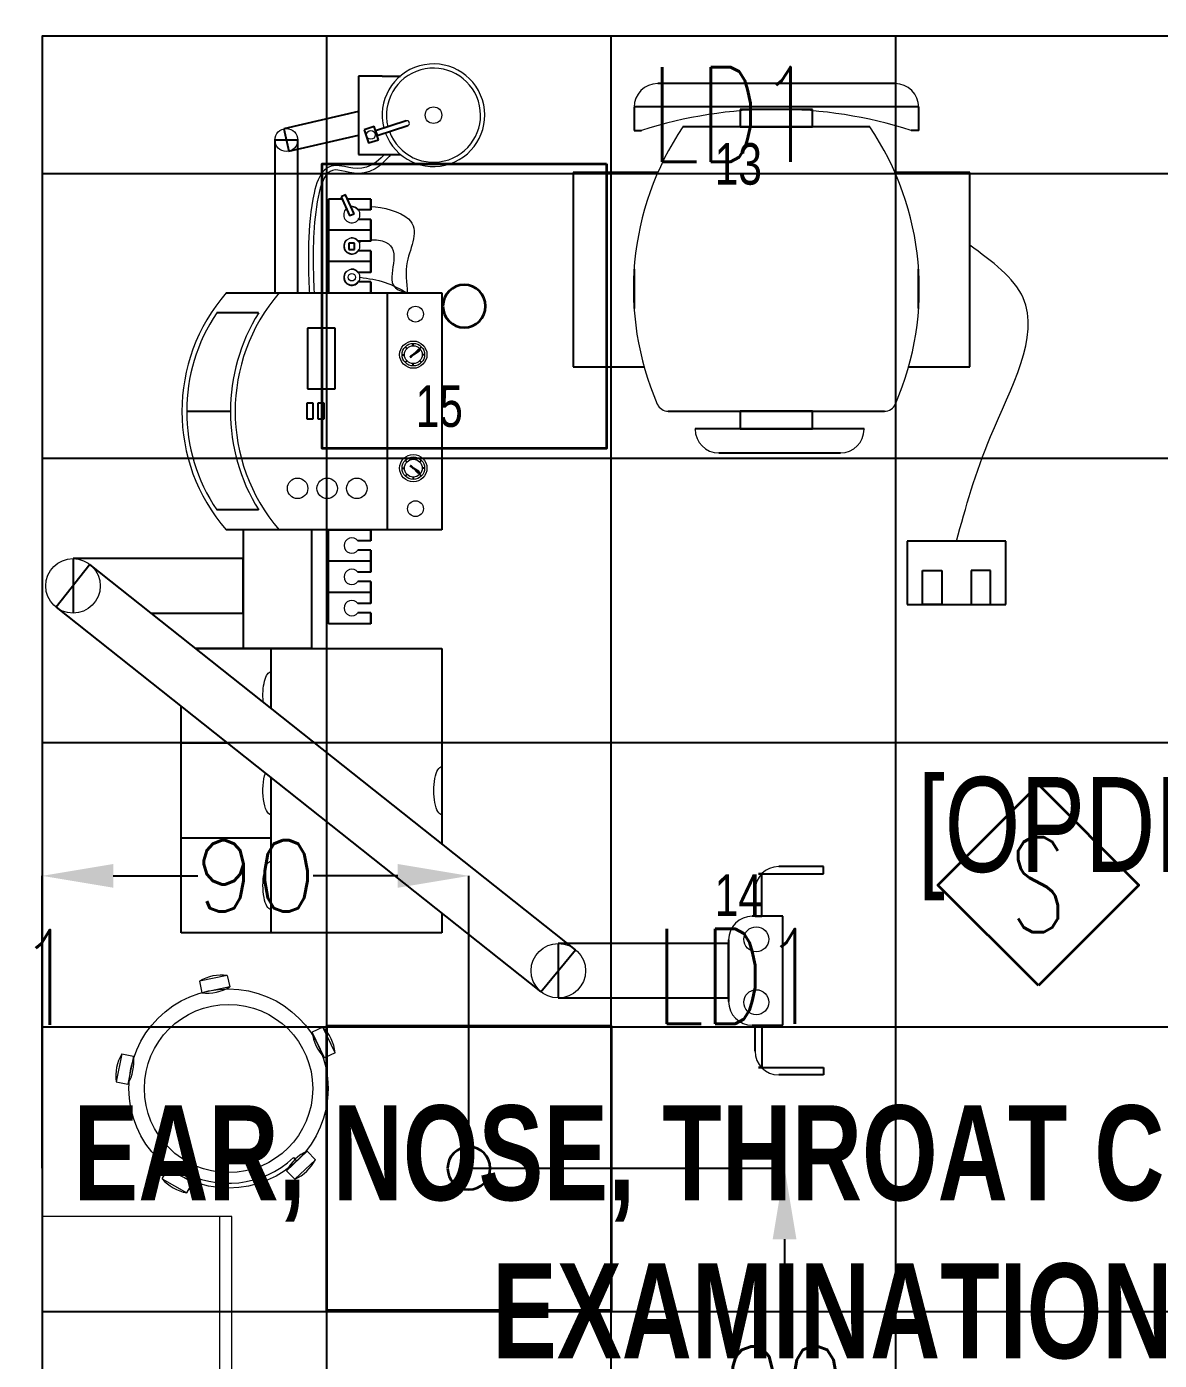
# Model space of a CAD drawing. Extents: x -12260 to 57327, y -29287 to 19916.
# Drawn here: x 38543 to 40932, y -12333 to -9520 of the extents above; entities that cross this region are included whole.
import ezdxf
from ezdxf.enums import TextEntityAlignment as Align

# ---------------------------------------------------------------- set-up
doc = ezdxf.new("R2010")
doc.units = 0
doc.header["$LTSCALE"] = 0.25
doc.linetypes.add('DASHDOT', pattern=[25.4, 12.7, -6.35, 0, -6.35])
for name, color, linetype, lineweight in [('01-First Floor$0$72_EGR_BASE_TEXT', 252, 'Continuous', 5), ('01-First Floor$0$72_EGR_EQP_TAG', 142, 'Continuous', 5), ('01-First Floor$0$LOADING', 253, 'Continuous', 5), ('01-First Floor$0$Walls', 251, 'Continuous', 5), ('E-DIM', 6, 'Continuous', 18), ('E-LITE-CIRC-NUMB', 6, 'Continuous', 25), ('E-LITE-CLNG', 150, 'Continuous', 35), ('E-LITE-CLNG-CNDT', 6, 'DASHDOT', 35), ('E-LITE-CTRL', 6, 'Continuous', 25), ('E-LITE-IDEN', 6, 'Continuous', 25), ('F-ALRM-CLNG @ 100', 33, 'Continuous', 35)]:
    doc.layers.add(name, color=color, linetype=linetype, lineweight=lineweight)
doc.layers.add('01-First Floor$0$FALSE CEILING', color=251, linetype='Continuous')
doc.styles.add('01-First Floor$0$X3G_ENTITY_257CFD', font='swisscl.ttf', dxfattribs={"height": 200})
doc.styles.add('01-First Floor$0$X3G_ENTITY_9EC9', font='swisscl.ttf', dxfattribs={"height": 0.2})
doc.styles.add('01-First Floor$0$X3G_ENTITY_9F38', font='swisscl.ttf', dxfattribs={"height": 0.2})
doc.styles.add('DC_SIMPLEX', font='SIMPLEX.shx', dxfattribs={"width": 0.7})
doc.styles.get("Standard").update_dxf_attribs({"font": 'romans.shx'})
doc.dimstyles.get("Standard").update_dxf_attribs({"dimtxt": 150, "dimasz": 150, "dimexe": 0.18, "dimexo": 0.0625, "dimgap": 0.09, "dimtad": 0, "dimtih": 1, "dimtoh": 1, "dimdec": 0, "dimlfac": 0.1, "dimzin": 0, "dimdsep": 46, "dimtxsty": 'Standard', "dimcen": 0.09, "dimclrd": 6, "dimadec": 0, "dimazin": 0, "dimtfac": 1, "dimtdec": 0, "dimtofl": 0, "dimtmove": 0, "dimatfit": 3, "dimfxl": 1, "dimtolj": 1, "dimtzin": 0, "dimarcsym": 0})

# ---------------------------------------------------------------- blocks, each defined once
blk = doc.blocks.new('01-First Floor$0$GF21027-P')
at = {"layer": '01-First Floor$0$LOADING'}
for p, q in [((0.4, 0.4), (-0.4, 0.4)), ((-0.4, 0.4), (-0.4, 0)), ((0.4, 0), (0.4, 0.4)), ((-0.4, 0.025), (0.4, 0.025)), ((-0.4, 0), (0.4, 0))]:
    blk.add_line(p, q, dxfattribs=at)
blk = doc.blocks.new('01-First Floor$0$HF10037B-P')
at = {"layer": '01-First Floor$0$LOADING'}
for p, q in [((0.2459, 0.134), (0.1859, 0.134)), ((0.1859, 0.134), (0.1859, 0.109)), ((0.2459, 0.134), (0.2459, 0.109)), ((0.2459, 0.109), (0.1859, 0.109)), ((0, 0), (-0.0142, -0.0583)), ((0, 0), (0.0243, -0.0059)), ((0.0243, -0.0059), (0.01, -0.0642)), ((0.4071, -0.0094), (0.431, -0.0018)), ((0.4071, -0.0094), (0.4255, -0.0665)), ((0.431, -0.0018), (0.4493, -0.0589)), ((0.4069, -0.0417), (0.4165, -0.0387)), ((-0.0142, -0.0583), (0.01, -0.0642)), ((0.4255, -0.0665), (0.4493, -0.0589)), ((0.0524, -0.2725), (0.0674, -0.2525)), ((0.0674, -0.2525), (0.1154, -0.2885)), ((0.0524, -0.2725), (0.1004, -0.3085)), ((0.3125, -0.2897), (0.362, -0.2558)), ((0.3266, -0.3103), (0.3761, -0.2764)), ((0.3267, -0.268), (0.3323, -0.2763)), ((0.3761, -0.2764), (0.362, -0.2558)), ((0.1004, -0.3085), (0.1154, -0.2885)), ((0.3266, -0.3103), (0.3125, -0.2897))]:
    blk.add_line(p, q, dxfattribs=at)
for radius in [0.21, 0.1775]:
    blk.add_circle((0.2161, -0.1014), radius, dxfattribs=at)
for centre, radius, start, end in [((0.2159, 0.0465), 0.0925, 71.0754, 108.9246), ((0.2159, 0.1965), 0.0925, 251.0754, 288.9246), ((0.0779, -0.0499), 0.0925, 147.3419, 185.1912), ((-0.0678, -0.0143), 0.0925, 327.3419, 5.1912), ((0.4996, -0.0113), 0.0925, 178.8412, 216.6904), ((0.3568, -0.057), 0.0925, 358.8412, 36.6904), ((0.2161, -0.1014), 0.2, 303.6037, 17.3657), ((0.0389, -0.3404), 0.0925, 34.1875, 72.0368), ((0.1289, -0.2205), 0.0925, 214.1875, 252.0368), ((0.3867, -0.3449), 0.0925, 105.5121, 143.3614), ((0.3019, -0.2212), 0.0925, 285.5121, 323.3614)]:
    blk.add_arc(centre, radius, start, end, dxfattribs=at)
blk = doc.blocks.new('01-First Floor')
at = {"layer": '01-First Floor$0$FALSE CEILING', "linetype": 'Continuous'}
for p, q in [((39176, -12830), (39176, -9540)), ((39776, -12830), (39776, -9540)), ((40376, -12830), (40376, -9540)), ((38576, -9830), (42776, -9830)), ((38576, -10430), (42776, -10430)), ((38576, -11030), (42776, -11030)), ((38576, -11630), (42776, -11630)), ((38576, -12230), (42776, -12230))]:
    blk.add_line(p, q, dxfattribs=at)
at = {"layer": '01-First Floor$0$FALSE CEILING'}
for p, q in [((39293, -9624.1, -0.1), (39243.2, -9624.1, -0.1)), ((39243.2, -9624.1, -0.1), (39243.2, -9789.3, -0.1)), ((39293, -9624.1, -0.1), (39331.4, -9624.1, -0.1)), ((40374.4, -9640, -0.1), (39874.1, -9640, -0.1)), ((39243.2, -9699.2, -0.1), (39085.5, -9735.7, -0.1)), ((40424.4, -9689.4, -0.1), (39824.1, -9689.4, -0.1)), ((39824.1, -9690, -0.1), (39824.1, -9738.7, -0.1)), ((40047.7, -9694.4, -0.1), (40047.7, -9731.3, -0.1)), ((40200.7, -9694.4, -0.1), (40047.7, -9694.4, -0.1)), ((40200.7, -9731.3, -0.1), (40200.7, -9694.4, -0.1)), ((40424.4, -9738.7, -0.1), (40424.4, -9690, -0.1)), ((39276.3, -9730.7, -0.1), (39255.3, -9737.5, -0.1)), ((39285.3, -9758.4, -0.1), (39276.3, -9730.7, -0.1)), ((39343.5, -9718.6, -0.1), (39279.2, -9739.5, -0.1)), ((39282.5, -9749.6, -0.1), (39346.8, -9728.7, -0.1)), ((40321.3, -9731.3, -0.1), (39927.2, -9731.3, -0.1)), ((40047.7, -9731.3, -0.1), (40200.7, -9731.3, -0.1)), ((39114.9, -9759.1, -0.1), (39066.8, -9759.1, -0.1)), ((39066.8, -9759.1, -0.1), (39066.8, -10081.6, -0.1)), ((39085.5, -9735.7, -0.1), (39096.3, -9782.5, -0.1)), ((39096.3, -9782.5, -0.1), (39243.2, -9748.6, -0.1)), ((39114.9, -10081.6, -0.1), (39114.9, -9759.1, -0.1)), ((39255.3, -9737.5, -0.1), (39264.3, -9765.3, -0.1)), ((39264.3, -9765.3, -0.1), (39285.3, -9758.4, -0.1)), ((39279.2, -9739.5, -0.1), (39282.5, -9749.6, -0.1)), ((39824.1, -9738.7, -0.1), (39840.1, -9738.7, -0.1)), ((40424.4, -9738.7, -0.1), (40408.4, -9738.7, -0.1)), ((39243.2, -9789.3, -0.1), (39293, -9789.3, -0.1)), ((39293, -9789.3, -0.1), (39331.4, -9789.3, -0.1)), ((39874.1, -9827.9, -0.1), (39695.7, -9827.9, -0.1)), ((39695.7, -9827.9, -0.1), (39695.7, -10237.7, -0.1)), ((40532, -9827.9, -0.1), (40374.4, -9827.9, -0.1)), ((40532, -10237.7, -0.1), (40532, -9827.9, -0.1)), ((39215.7, -9874.4, -0.1), (39206.4, -9878.6, -0.1)), ((39233.7, -9914.5, -0.1), (39215.7, -9874.4, -0.1)), ((39208.7, -9883.6, -0.1), (39180.1, -9883.6, -0.1)), ((39180.1, -9883.6, -0.1), (39180.1, -10081.6, -0.1)), ((39206.4, -9878.6, -0.1), (39224.4, -9918.6, -0.1)), ((39269.1, -9883.6, -0.1), (39219.8, -9883.6, -0.1)), ((39269.1, -9906.6, -0.1), (39269.1, -9883.6, -0.1)), ((39269.1, -9883.6, -0.1), (39269.1, -9906.6, -0.1)), ((39224.4, -9918.6, -0.1), (39233.7, -9914.5, -0.1)), ((39269.1, -9906.6, -0.1), (39242, -9906.6, -0.1)), ((39269.1, -9926.6, -0.1), (39242, -9926.6, -0.1)), ((39269.1, -9972.6, -0.1), (39269.1, -9926.6, -0.1)), ((39269.1, -9926.6, -0.1), (39269.1, -9949.6, -0.1)), ((39269.1, -9949.6, -0.1), (39180.1, -9949.6, -0.1)), ((39269.1, -9949.6, -0.1), (39269.1, -9972.6, -0.1)), ((39222.5, -9976.7, -0.1), (39222.5, -9989.9, -0.1)), ((39234.5, -9976.7, -0.1), (39222.5, -9976.7, -0.1)), ((39234.5, -9989.9, -0.1), (39234.5, -9976.7, -0.1)), ((39269.1, -9972.6, -0.1), (39242, -9972.6, -0.1)), ((39222.5, -9989.9, -0.1), (39234.5, -9989.9, -0.1)), ((39269.1, -9992.6, -0.1), (39242, -9992.6, -0.1)), ((39269.1, -10038.6, -0.1), (39269.1, -9992.6, -0.1)), ((39269.1, -9992.6, -0.1), (39269.1, -10015.6, -0.1)), ((39269.1, -10015.6, -0.1), (39180.1, -10015.6, -0.1)), ((39269.1, -10038.6, -0.1), (39242, -10038.6, -0.1)), ((39269.1, -10015.6, -0.1), (39269.1, -10038.6, -0.1)), ((39824.2, -10031.3, -0.1), (39824.2, -10114.8, -0.1)), ((40424.2, -10114.8, -0.1), (40424.2, -10031.3, -0.1)), ((39269.1, -10058.6, -0.1), (39242, -10058.6, -0.1)), ((39269.1, -10081.6, -0.1), (39269.1, -10058.6, -0.1)), ((39269.1, -10058.6, -0.1), (39269.1, -10081.6, -0.1)), ((38963.8, -10081.6, -0.1), (39418.9, -10081.6, -0.1)), ((39180.1, -10081.6, -0.1), (39269.1, -10081.6, -0.1)), ((39303.8, -10081.6, -0.1), (39303.8, -10581.6, -0.1)), ((39418.9, -10081.6, -0.1), (39418.9, -10581.6, -0.1)), ((39032.6, -10123.6, -0.1), (38944.2, -10123.6, -0.1)), ((39135.8, -10156.3, -0.1), (39135.8, -10284.3, -0.1)), ((39193.9, -10156.3, -0.1), (39135.8, -10156.3, -0.1)), ((39193.9, -10284.3, -0.1), (39193.9, -10156.3, -0.1)), ((39334.9, -10211.9, -0.1), (39339.9, -10211.9, -0.1)), ((39345.3, -10198.7, -0.1), (39341.8, -10195.2, -0.1)), ((39358.7, -10193.1, -0.1), (39358.7, -10188.1, -0.1)), ((39358.7, -10193.1, -0.1), (39358.7, -10188.1, -0.1)), ((39368.1, -10202.2, -0.1), (39359.6, -10211, -0.1)), ((39359.7, -10211.1, -0.1), (39372.6, -10200.4, -0.1)), ((39370, -10204.5, -0.1), (39359.8, -10211.2, -0.1)), ((39372.6, -10200.4, -0.1), (39368.1, -10202.2, -0.1)), ((39372.6, -10200.4, -0.1), (39370, -10204.5, -0.1)), ((39372.2, -10198.7, -0.1), (39375.7, -10195.2, -0.1)), ((39382.6, -10211.9, -0.1), (39377.6, -10211.9, -0.1)), ((39345.3, -10225.1, -0.1), (39341.8, -10228.6, -0.1)), ((39352, -10217.4, -0.1), (39357.8, -10212.7, -0.1)), ((39352, -10217.4, -0.1), (39353.2, -10215.4, -0.1)), ((39352, -10217.4, -0.1), (39354.3, -10216.7, -0.1)), ((39353.2, -10215.4, -0.1), (39357.7, -10212.6, -0.1)), ((39354.3, -10216.7, -0.1), (39357.9, -10212.8, -0.1)), ((39358.7, -10235.7, -0.1), (39358.7, -10230.7, -0.1)), ((39358.7, -10235.7, -0.1), (39358.7, -10230.7, -0.1)), ((39372.2, -10225.1, -0.1), (39375.7, -10228.6, -0.1)), ((39695.7, -10237.7, -0.1), (39845.4, -10237.7, -0.1)), ((40403.1, -10237.7, -0.1), (40532, -10237.7, -0.1)), ((39135.8, -10284.3, -0.1), (39193.9, -10284.3, -0.1)), ((39134.1, -10314.2, -0.1), (39134.1, -10347.4, -0.1)), ((39147.4, -10314.2, -0.1), (39134.1, -10314.2, -0.1)), ((39147.4, -10347.4, -0.1), (39147.4, -10314.2, -0.1)), ((39157.4, -10314.2, -0.1), (39157.4, -10347.4, -0.1)), ((39170.7, -10314.2, -0.1), (39157.4, -10314.2, -0.1)), ((39170.7, -10347.4, -0.1), (39170.7, -10314.2, -0.1)), ((38973, -10331.6, -0.1), (38880.7, -10331.6, -0.1)), ((39134.1, -10347.4, -0.1), (39147.4, -10347.4, -0.1)), ((39157.4, -10347.4, -0.1), (39170.7, -10347.4, -0.1)), ((39896.2, -10331.3, -0.1), (40352.3, -10331.3, -0.1)), ((40047.7, -10331.3, -0.1), (40047.7, -10368.2, -0.1)), ((40200.7, -10331.3, -0.1), (40047.7, -10331.3, -0.1)), ((40200.7, -10368.2, -0.1), (40200.7, -10331.3, -0.1)), ((39953, -10368.2, -0.1), (39953, -10369.1, -0.1)), ((40309.3, -10368.2, -0.1), (39953, -10368.2, -0.1)), ((40047.7, -10368.2, -0.1), (40200.7, -10368.2, -0.1)), ((40309.3, -10369.1, -0.1), (40309.3, -10368.2, -0.1)), ((39345.3, -10438.1, -0.1), (39341.8, -10434.6, -0.1)), ((39358.7, -10427.4, -0.1), (39358.7, -10432.4, -0.1)), ((39358.7, -10427.4, -0.1), (39358.7, -10432.4, -0.1)), ((39372.2, -10438.1, -0.1), (39375.7, -10434.6, -0.1)), ((40003, -10419.1, -0.1), (40259.3, -10419.1, -0.1)), ((39334.9, -10451.3, -0.1), (39339.9, -10451.3, -0.1)), ((39345.3, -10464.5, -0.1), (39341.8, -10468, -0.1)), ((39352, -10445.7, -0.1), (39357.8, -10450.5, -0.1)), ((39352, -10445.7, -0.1), (39353.2, -10447.7, -0.1)), ((39352, -10445.7, -0.1), (39354.3, -10446.5, -0.1)), ((39353.2, -10447.7, -0.1), (39357.7, -10450.6, -0.1)), ((39354.3, -10446.5, -0.1), (39357.9, -10450.4, -0.1)), ((39368.1, -10461, -0.1), (39359.6, -10452.2, -0.1)), ((39359.7, -10452.1, -0.1), (39372.6, -10462.8, -0.1)), ((39370, -10458.6, -0.1), (39359.8, -10451.9, -0.1)), ((39372.6, -10462.8, -0.1), (39368.1, -10461, -0.1)), ((39372.6, -10462.8, -0.1), (39370, -10458.6, -0.1)), ((39372.2, -10464.5, -0.1), (39375.7, -10468, -0.1)), ((39382.6, -10451.3, -0.1), (39377.6, -10451.3, -0.1)), ((39358.7, -10470.1, -0.1), (39358.7, -10475.1, -0.1)), ((39358.7, -10470.1, -0.1), (39358.7, -10475.1, -0.1)), ((39032.6, -10539.5, -0.1), (38944.2, -10539.5, -0.1)), ((39418.9, -10581.6, -0.1), (38963.8, -10581.6, -0.1)), ((39000.2, -10581.6, -0.1), (39000.2, -10831.6, -0.1)), ((39143.9, -10581.6, -0.1), (39143.9, -10831.6, -0.1)), ((39180.1, -10779.6, -0.1), (39180.1, -10581.6, -0.1)), ((39180.1, -10581.6, -0.1), (39269.1, -10581.6, -0.1)), ((39269.1, -10604.6, -0.1), (39242, -10604.6, -0.1)), ((39269.1, -10581.6, -0.1), (39269.1, -10604.6, -0.1)), ((39269.1, -10604.6, -0.1), (39269.1, -10581.6, -0.1)), ((40607.9, -10605.6, -0.1), (40399.9, -10605.6, -0.1)), ((40399.9, -10605.6, -0.1), (40399.9, -10739.2, -0.1)), ((40607.9, -10739.2, -0.1), (40607.9, -10605.6, -0.1)), ((39269.1, -10624.6, -0.1), (39242, -10624.6, -0.1)), ((39269.1, -10624.6, -0.1), (39269.1, -10670.6, -0.1)), ((39269.1, -10647.6, -0.1), (39269.1, -10624.6, -0.1)), ((38676.9, -10654.7, -0.1), (38605.5, -10744.7, -0.1)), ((39000.2, -10642.2, -0.1), (38641.2, -10642.2, -0.1)), ((38641.2, -10642.2, -0.1), (38641.2, -10757.1, -0.1)), ((39700.8, -11467.1, -0.1), (38676.9, -10654.7, -0.1)), ((39000.2, -10757.1, -0.1), (39000.2, -10642.2, -0.1)), ((39269.1, -10647.6, -0.1), (39180.1, -10647.6, -0.1)), ((39269.1, -10670.6, -0.1), (39269.1, -10647.6, -0.1)), ((39269.1, -10670.6, -0.1), (39242, -10670.6, -0.1)), ((39269.1, -10690.6, -0.1), (39242, -10690.6, -0.1)), ((39269.1, -10690.6, -0.1), (39269.1, -10736.6, -0.1)), ((39269.1, -10713.6, -0.1), (39269.1, -10690.6, -0.1)), ((40432.1, -10667.5, -0.1), (40473, -10667.5, -0.1)), ((40432.1, -10739.2, -0.1), (40432.1, -10667.5, -0.1)), ((40473, -10667.5, -0.1), (40473, -10739.2, -0.1)), ((40575.8, -10667.5, -0.1), (40534.9, -10667.5, -0.1)), ((40534.9, -10667.5, -0.1), (40534.9, -10739.2, -0.1)), ((40575.8, -10739.2, -0.1), (40575.8, -10667.5, -0.1)), ((39269.1, -10713.6, -0.1), (39180.1, -10713.6, -0.1)), ((39269.1, -10736.6, -0.1), (39269.1, -10713.6, -0.1)), ((38605.5, -10744.7, -0.1), (39627.9, -11555.9, -0.1)), ((39269.1, -10736.6, -0.1), (39242, -10736.6, -0.1)), ((40399.9, -10739.2, -0.1), (40607.9, -10739.2, -0.1)), ((40473, -10739.2, -0.1), (40432.1, -10739.2, -0.1)), ((40534.9, -10739.2, -0.1), (40575.8, -10739.2, -0.1)), ((38806.1, -10757.1, -0.1), (39000.2, -10757.1, -0.1)), ((39269.1, -10756.6, -0.1), (39242, -10756.6, -0.1)), ((39269.1, -10756.6, -0.1), (39269.1, -10779.6, -0.1)), ((39269.1, -10779.6, -0.1), (39269.1, -10756.6, -0.1)), ((39269.1, -10779.6, -0.1), (39180.1, -10779.6, -0.1)), ((39143.9, -10831.6, -0.1), (38899.9, -10831.6, -0.1)), ((38899.9, -10831.6, -0.1), (39418.9, -10831.6, -0.1)), ((39058.5, -10831.6, -0.1), (39058.5, -10957.4, -0.1)), ((39058.5, -10831.6, -0.1), (39058.5, -10957.4, -0.1)), ((39418.9, -10831.6, -0.1), (39418.9, -11243.3, -0.1)), ((38868.9, -11431.6, -0.1), (38868.9, -10953.7, -0.1)), ((38967.1, -11031.6, -0.1), (38868.9, -11031.6, -0.1)), ((39058.5, -11104.1, -0.1), (39058.5, -11431.6, -0.1)), ((39058.5, -11104.1, -0.1), (39058.5, -11231.6, -0.1)), ((39058.5, -11231.6, -0.1), (38868.9, -11231.6, -0.1)), ((39058.5, -11231.6, -0.1), (39058.5, -11431.6, -0.1)), ((40086.4, -11307.1, -0.1), (40223.7, -11307.1, -0.1)), ((40093.7, -11307.1, -0.1), (40086.4, -11307.1, -0.1)), ((40093.7, -11396.6, -0.1), (40093.7, -11307.1, -0.1)), ((40223.7, -11291.8, -0.1), (40129.2, -11291.8, -0.1)), ((40223.7, -11307.1, -0.1), (40223.7, -11291.8, -0.1)), ((40079.2, -11341.8, -0.1), (40079.2, -11396.6, -0.1)), ((39418.9, -11390, -0.1), (39418.9, -11431.6, -0.1)), ((40138.2, -11396.6, -0.1), (40073.4, -11396.6, -0.1)), ((40079.2, -11396.6, -0.1), (40093.7, -11396.6, -0.1)), ((40138.2, -11626.4, -0.1), (40138.2, -11396.6, -0.1)), ((39418.9, -11431.6, -0.1), (38868.9, -11431.6, -0.1)), ((40023.4, -11446.6, -0.1), (40023.4, -11576.4, -0.1)), ((39627.9, -11555.9, -0.1), (39700.8, -11467.1, -0.1)), ((39664.4, -11454, -0.1), (39664.4, -11569, -0.1)), ((40023.4, -11454, -0.1), (39664.4, -11454, -0.1)), ((40023.4, -11569, -0.1), (40023.4, -11454, -0.1)), ((39664.4, -11569, -0.1), (40023.4, -11569, -0.1)), ((40073.4, -11626.4, -0.1), (40138.2, -11626.4, -0.1)), ((40079.2, -11681.2, -0.1), (40079.2, -11626.4, -0.1)), ((40079.2, -11626.4, -0.1), (40093.7, -11626.4, -0.1)), ((40093.7, -11626.4, -0.1), (40093.7, -11715.9, -0.1)), ((40086.4, -11715.9, -0.1), (40223.7, -11715.9, -0.1)), ((40093.7, -11715.9, -0.1), (40086.4, -11715.9, -0.1)), ((40223.7, -11731.2, -0.1), (40129.2, -11731.2, -0.1)), ((40223.7, -11715.9, -0.1), (40223.7, -11731.2, -0.1))]:
    blk.add_line(p, q, dxfattribs=at)
blk.add_lwpolyline([(42776, -9540), (38576, -9540), (38576, -12830), (42776, -12830)], close=True, dxfattribs=at)
at = {"layer": '01-First Floor$0$LOADING'}
for p, q in [((39293, -9624.1, -0.1), (39243.2, -9624.1, -0.1)), ((39243.2, -9624.1, -0.1), (39243.2, -9789.3, -0.1)), ((39293, -9624.1, -0.1), (39331.4, -9624.1, -0.1)), ((40374.4, -9640, -0.1), (39874.1, -9640, -0.1)), ((39243.2, -9699.2, -0.1), (39085.5, -9735.7, -0.1)), ((40424.4, -9689.4, -0.1), (39824.1, -9689.4, -0.1)), ((39824.1, -9690, -0.1), (39824.1, -9738.7, -0.1)), ((40047.7, -9694.4, -0.1), (40047.7, -9731.3, -0.1)), ((40200.7, -9694.4, -0.1), (40047.7, -9694.4, -0.1)), ((40200.7, -9731.3, -0.1), (40200.7, -9694.4, -0.1)), ((40424.4, -9738.7, -0.1), (40424.4, -9690, -0.1)), ((39276.3, -9730.7, -0.1), (39255.3, -9737.5, -0.1)), ((39285.3, -9758.4, -0.1), (39276.3, -9730.7, -0.1)), ((39343.5, -9718.6, -0.1), (39279.2, -9739.5, -0.1)), ((39282.5, -9749.6, -0.1), (39346.8, -9728.7, -0.1)), ((40321.3, -9731.3, -0.1), (39927.2, -9731.3, -0.1)), ((40047.7, -9731.3, -0.1), (40200.7, -9731.3, -0.1)), ((39114.9, -9759.1, -0.1), (39066.8, -9759.1, -0.1)), ((39066.8, -9759.1, -0.1), (39066.8, -10081.6, -0.1)), ((39085.5, -9735.7, -0.1), (39096.3, -9782.5, -0.1)), ((39096.3, -9782.5, -0.1), (39243.2, -9748.6, -0.1)), ((39114.9, -10081.6, -0.1), (39114.9, -9759.1, -0.1)), ((39255.3, -9737.5, -0.1), (39264.3, -9765.3, -0.1)), ((39264.3, -9765.3, -0.1), (39285.3, -9758.4, -0.1)), ((39279.2, -9739.5, -0.1), (39282.5, -9749.6, -0.1)), ((39824.1, -9738.7, -0.1), (39840.1, -9738.7, -0.1)), ((40424.4, -9738.7, -0.1), (40408.4, -9738.7, -0.1)), ((39243.2, -9789.3, -0.1), (39293, -9789.3, -0.1)), ((39293, -9789.3, -0.1), (39331.4, -9789.3, -0.1)), ((39874.1, -9827.9, -0.1), (39695.7, -9827.9, -0.1)), ((39695.7, -9827.9, -0.1), (39695.7, -10237.7, -0.1)), ((40532, -9827.9, -0.1), (40374.4, -9827.9, -0.1)), ((40532, -10237.7, -0.1), (40532, -9827.9, -0.1)), ((39215.7, -9874.4, -0.1), (39206.4, -9878.6, -0.1)), ((39233.7, -9914.5, -0.1), (39215.7, -9874.4, -0.1)), ((39208.7, -9883.6, -0.1), (39180.1, -9883.6, -0.1)), ((39180.1, -9883.6, -0.1), (39180.1, -10081.6, -0.1)), ((39206.4, -9878.6, -0.1), (39224.4, -9918.6, -0.1)), ((39269.1, -9883.6, -0.1), (39219.8, -9883.6, -0.1)), ((39269.1, -9906.6, -0.1), (39269.1, -9883.6, -0.1)), ((39269.1, -9883.6, -0.1), (39269.1, -9906.6, -0.1)), ((39224.4, -9918.6, -0.1), (39233.7, -9914.5, -0.1)), ((39269.1, -9906.6, -0.1), (39242, -9906.6, -0.1)), ((39269.1, -9926.6, -0.1), (39242, -9926.6, -0.1)), ((39269.1, -9972.6, -0.1), (39269.1, -9926.6, -0.1)), ((39269.1, -9926.6, -0.1), (39269.1, -9949.6, -0.1)), ((39269.1, -9949.6, -0.1), (39180.1, -9949.6, -0.1)), ((39269.1, -9949.6, -0.1), (39269.1, -9972.6, -0.1)), ((39222.5, -9976.7, -0.1), (39222.5, -9989.9, -0.1)), ((39234.5, -9976.7, -0.1), (39222.5, -9976.7, -0.1)), ((39234.5, -9989.9, -0.1), (39234.5, -9976.7, -0.1)), ((39269.1, -9972.6, -0.1), (39242, -9972.6, -0.1)), ((39222.5, -9989.9, -0.1), (39234.5, -9989.9, -0.1)), ((39269.1, -9992.6, -0.1), (39242, -9992.6, -0.1)), ((39269.1, -10038.6, -0.1), (39269.1, -9992.6, -0.1)), ((39269.1, -9992.6, -0.1), (39269.1, -10015.6, -0.1)), ((39269.1, -10015.6, -0.1), (39180.1, -10015.6, -0.1)), ((39269.1, -10038.6, -0.1), (39242, -10038.6, -0.1)), ((39269.1, -10015.6, -0.1), (39269.1, -10038.6, -0.1)), ((39824.2, -10031.3, -0.1), (39824.2, -10114.8, -0.1)), ((40424.2, -10114.8, -0.1), (40424.2, -10031.3, -0.1)), ((39269.1, -10058.6, -0.1), (39242, -10058.6, -0.1)), ((39269.1, -10081.6, -0.1), (39269.1, -10058.6, -0.1)), ((39269.1, -10058.6, -0.1), (39269.1, -10081.6, -0.1)), ((38963.8, -10081.6, -0.1), (39418.9, -10081.6, -0.1)), ((39180.1, -10081.6, -0.1), (39269.1, -10081.6, -0.1)), ((39303.8, -10081.6, -0.1), (39303.8, -10581.6, -0.1)), ((39418.9, -10081.6, -0.1), (39418.9, -10581.6, -0.1)), ((39032.6, -10123.6, -0.1), (38944.2, -10123.6, -0.1)), ((39135.8, -10156.3, -0.1), (39135.8, -10284.3, -0.1)), ((39193.9, -10156.3, -0.1), (39135.8, -10156.3, -0.1)), ((39193.9, -10284.3, -0.1), (39193.9, -10156.3, -0.1)), ((39334.9, -10211.9, -0.1), (39339.9, -10211.9, -0.1)), ((39345.3, -10198.7, -0.1), (39341.8, -10195.2, -0.1)), ((39358.7, -10193.1, -0.1), (39358.7, -10188.1, -0.1)), ((39358.7, -10193.1, -0.1), (39358.7, -10188.1, -0.1)), ((39368.1, -10202.2, -0.1), (39359.6, -10211, -0.1)), ((39359.7, -10211.1, -0.1), (39372.6, -10200.4, -0.1)), ((39370, -10204.5, -0.1), (39359.8, -10211.2, -0.1)), ((39372.6, -10200.4, -0.1), (39368.1, -10202.2, -0.1)), ((39372.6, -10200.4, -0.1), (39370, -10204.5, -0.1)), ((39372.2, -10198.7, -0.1), (39375.7, -10195.2, -0.1)), ((39382.6, -10211.9, -0.1), (39377.6, -10211.9, -0.1)), ((39345.3, -10225.1, -0.1), (39341.8, -10228.6, -0.1)), ((39352, -10217.4, -0.1), (39357.8, -10212.7, -0.1)), ((39352, -10217.4, -0.1), (39353.2, -10215.4, -0.1)), ((39352, -10217.4, -0.1), (39354.3, -10216.7, -0.1)), ((39353.2, -10215.4, -0.1), (39357.7, -10212.6, -0.1)), ((39354.3, -10216.7, -0.1), (39357.9, -10212.8, -0.1)), ((39358.7, -10235.7, -0.1), (39358.7, -10230.7, -0.1)), ((39358.7, -10235.7, -0.1), (39358.7, -10230.7, -0.1)), ((39372.2, -10225.1, -0.1), (39375.7, -10228.6, -0.1)), ((39695.7, -10237.7, -0.1), (39845.4, -10237.7, -0.1)), ((40403.1, -10237.7, -0.1), (40532, -10237.7, -0.1)), ((39135.8, -10284.3, -0.1), (39193.9, -10284.3, -0.1)), ((39134.1, -10314.2, -0.1), (39134.1, -10347.4, -0.1)), ((39147.4, -10314.2, -0.1), (39134.1, -10314.2, -0.1)), ((39147.4, -10347.4, -0.1), (39147.4, -10314.2, -0.1)), ((39157.4, -10314.2, -0.1), (39157.4, -10347.4, -0.1)), ((39170.7, -10314.2, -0.1), (39157.4, -10314.2, -0.1)), ((39170.7, -10347.4, -0.1), (39170.7, -10314.2, -0.1)), ((38973, -10331.6, -0.1), (38880.7, -10331.6, -0.1)), ((39134.1, -10347.4, -0.1), (39147.4, -10347.4, -0.1)), ((39157.4, -10347.4, -0.1), (39170.7, -10347.4, -0.1)), ((39896.2, -10331.3, -0.1), (40352.3, -10331.3, -0.1)), ((40047.7, -10331.3, -0.1), (40047.7, -10368.2, -0.1)), ((40200.7, -10331.3, -0.1), (40047.7, -10331.3, -0.1)), ((40200.7, -10368.2, -0.1), (40200.7, -10331.3, -0.1)), ((39953, -10368.2, -0.1), (39953, -10369.1, -0.1)), ((40309.3, -10368.2, -0.1), (39953, -10368.2, -0.1)), ((40047.7, -10368.2, -0.1), (40200.7, -10368.2, -0.1)), ((40309.3, -10369.1, -0.1), (40309.3, -10368.2, -0.1)), ((39345.3, -10438.1, -0.1), (39341.8, -10434.6, -0.1)), ((39358.7, -10427.4, -0.1), (39358.7, -10432.4, -0.1)), ((39358.7, -10427.4, -0.1), (39358.7, -10432.4, -0.1)), ((39372.2, -10438.1, -0.1), (39375.7, -10434.6, -0.1)), ((40003, -10419.1, -0.1), (40259.3, -10419.1, -0.1)), ((39334.9, -10451.3, -0.1), (39339.9, -10451.3, -0.1)), ((39345.3, -10464.5, -0.1), (39341.8, -10468, -0.1)), ((39352, -10445.7, -0.1), (39357.8, -10450.5, -0.1)), ((39352, -10445.7, -0.1), (39353.2, -10447.7, -0.1)), ((39352, -10445.7, -0.1), (39354.3, -10446.5, -0.1)), ((39353.2, -10447.7, -0.1), (39357.7, -10450.6, -0.1)), ((39354.3, -10446.5, -0.1), (39357.9, -10450.4, -0.1)), ((39368.1, -10461, -0.1), (39359.6, -10452.2, -0.1)), ((39359.7, -10452.1, -0.1), (39372.6, -10462.8, -0.1)), ((39370, -10458.6, -0.1), (39359.8, -10451.9, -0.1)), ((39372.6, -10462.8, -0.1), (39368.1, -10461, -0.1)), ((39372.6, -10462.8, -0.1), (39370, -10458.6, -0.1)), ((39372.2, -10464.5, -0.1), (39375.7, -10468, -0.1)), ((39382.6, -10451.3, -0.1), (39377.6, -10451.3, -0.1)), ((39358.7, -10470.1, -0.1), (39358.7, -10475.1, -0.1)), ((39358.7, -10470.1, -0.1), (39358.7, -10475.1, -0.1)), ((39032.6, -10539.5, -0.1), (38944.2, -10539.5, -0.1)), ((39418.9, -10581.6, -0.1), (38963.8, -10581.6, -0.1)), ((39000.2, -10581.6, -0.1), (39000.2, -10831.6, -0.1)), ((39143.9, -10581.6, -0.1), (39143.9, -10831.6, -0.1)), ((39180.1, -10779.6, -0.1), (39180.1, -10581.6, -0.1)), ((39180.1, -10581.6, -0.1), (39269.1, -10581.6, -0.1)), ((39269.1, -10604.6, -0.1), (39242, -10604.6, -0.1)), ((39269.1, -10581.6, -0.1), (39269.1, -10604.6, -0.1)), ((39269.1, -10604.6, -0.1), (39269.1, -10581.6, -0.1)), ((40607.9, -10605.6, -0.1), (40399.9, -10605.6, -0.1)), ((40399.9, -10605.6, -0.1), (40399.9, -10739.2, -0.1)), ((40607.9, -10739.2, -0.1), (40607.9, -10605.6, -0.1)), ((39269.1, -10624.6, -0.1), (39242, -10624.6, -0.1)), ((39269.1, -10624.6, -0.1), (39269.1, -10670.6, -0.1)), ((39269.1, -10647.6, -0.1), (39269.1, -10624.6, -0.1)), ((38676.9, -10654.7, -0.1), (38605.5, -10744.7, -0.1)), ((39000.2, -10642.2, -0.1), (38641.2, -10642.2, -0.1)), ((38641.2, -10642.2, -0.1), (38641.2, -10757.1, -0.1)), ((39700.8, -11467.1, -0.1), (38676.9, -10654.7, -0.1)), ((39000.2, -10757.1, -0.1), (39000.2, -10642.2, -0.1)), ((39269.1, -10647.6, -0.1), (39180.1, -10647.6, -0.1)), ((39269.1, -10670.6, -0.1), (39269.1, -10647.6, -0.1)), ((39269.1, -10670.6, -0.1), (39242, -10670.6, -0.1)), ((39269.1, -10690.6, -0.1), (39242, -10690.6, -0.1)), ((39269.1, -10690.6, -0.1), (39269.1, -10736.6, -0.1)), ((39269.1, -10713.6, -0.1), (39269.1, -10690.6, -0.1)), ((40432.1, -10667.5, -0.1), (40473, -10667.5, -0.1)), ((40432.1, -10739.2, -0.1), (40432.1, -10667.5, -0.1)), ((40473, -10667.5, -0.1), (40473, -10739.2, -0.1)), ((40575.8, -10667.5, -0.1), (40534.9, -10667.5, -0.1)), ((40534.9, -10667.5, -0.1), (40534.9, -10739.2, -0.1)), ((40575.8, -10739.2, -0.1), (40575.8, -10667.5, -0.1)), ((39269.1, -10713.6, -0.1), (39180.1, -10713.6, -0.1)), ((39269.1, -10736.6, -0.1), (39269.1, -10713.6, -0.1)), ((38605.5, -10744.7, -0.1), (39627.9, -11555.9, -0.1)), ((39269.1, -10736.6, -0.1), (39242, -10736.6, -0.1)), ((40399.9, -10739.2, -0.1), (40607.9, -10739.2, -0.1)), ((40473, -10739.2, -0.1), (40432.1, -10739.2, -0.1)), ((40534.9, -10739.2, -0.1), (40575.8, -10739.2, -0.1)), ((38806.1, -10757.1, -0.1), (39000.2, -10757.1, -0.1)), ((39269.1, -10756.6, -0.1), (39242, -10756.6, -0.1)), ((39269.1, -10756.6, -0.1), (39269.1, -10779.6, -0.1)), ((39269.1, -10779.6, -0.1), (39269.1, -10756.6, -0.1)), ((39269.1, -10779.6, -0.1), (39180.1, -10779.6, -0.1)), ((39143.9, -10831.6, -0.1), (38899.9, -10831.6, -0.1)), ((38899.9, -10831.6, -0.1), (39418.9, -10831.6, -0.1)), ((39058.5, -10831.6, -0.1), (39058.5, -10957.4, -0.1)), ((39058.5, -10831.6, -0.1), (39058.5, -10957.4, -0.1)), ((39418.9, -10831.6, -0.1), (39418.9, -11243.3, -0.1)), ((38868.9, -11431.6, -0.1), (38868.9, -10953.7, -0.1)), ((38967.1, -11031.6, -0.1), (38868.9, -11031.6, -0.1)), ((39058.5, -11104.1, -0.1), (39058.5, -11431.6, -0.1)), ((39058.5, -11104.1, -0.1), (39058.5, -11231.6, -0.1)), ((39058.5, -11231.6, -0.1), (38868.9, -11231.6, -0.1)), ((39058.5, -11231.6, -0.1), (39058.5, -11431.6, -0.1)), ((40086.4, -11307.1, -0.1), (40223.7, -11307.1, -0.1)), ((40093.7, -11307.1, -0.1), (40086.4, -11307.1, -0.1)), ((40093.7, -11396.6, -0.1), (40093.7, -11307.1, -0.1)), ((40223.7, -11291.8, -0.1), (40129.2, -11291.8, -0.1)), ((40223.7, -11307.1, -0.1), (40223.7, -11291.8, -0.1)), ((40079.2, -11341.8, -0.1), (40079.2, -11396.6, -0.1)), ((39418.9, -11390, -0.1), (39418.9, -11431.6, -0.1)), ((40138.2, -11396.6, -0.1), (40073.4, -11396.6, -0.1)), ((40079.2, -11396.6, -0.1), (40093.7, -11396.6, -0.1)), ((40138.2, -11626.4, -0.1), (40138.2, -11396.6, -0.1)), ((39418.9, -11431.6, -0.1), (38868.9, -11431.6, -0.1)), ((40023.4, -11446.6, -0.1), (40023.4, -11576.4, -0.1)), ((39627.9, -11555.9, -0.1), (39700.8, -11467.1, -0.1)), ((39664.4, -11454, -0.1), (39664.4, -11569, -0.1)), ((40023.4, -11454, -0.1), (39664.4, -11454, -0.1)), ((40023.4, -11569, -0.1), (40023.4, -11454, -0.1)), ((39664.4, -11569, -0.1), (40023.4, -11569, -0.1)), ((40073.4, -11626.4, -0.1), (40138.2, -11626.4, -0.1)), ((40079.2, -11681.2, -0.1), (40079.2, -11626.4, -0.1)), ((40079.2, -11626.4, -0.1), (40093.7, -11626.4, -0.1)), ((40093.7, -11626.4, -0.1), (40093.7, -11715.9, -0.1)), ((40086.4, -11715.9, -0.1), (40223.7, -11715.9, -0.1)), ((40093.7, -11715.9, -0.1), (40086.4, -11715.9, -0.1)), ((40223.7, -11731.2, -0.1), (40129.2, -11731.2, -0.1)), ((40223.7, -11715.9, -0.1), (40223.7, -11731.2, -0.1))]:
    blk.add_line(p, q, dxfattribs=at)
for centre, radius in [((39401.2, -9706.7, -0.1), 17.5), ((39090.9, -9759.1, -0.1), 24.1), ((39090.9, -9759.1, -0.1), 24.1), ((39269.3, -9748.3, -0.1), 9.25), ((39229.1, -10048.6, -0.1), 7.82), ((39363.3, -10126.4, -0.1), 16.6), ((39358.7, -10211.9, -0.1), 28.8), ((39358.7, -10211.9, -0.1), 23.8), ((39358.7, -10211.9, -0.1), 18.8), ((39358.7, -10211.9, -0.1), 1.24), ((39358.7, -10211.9, -0.1), 1.24), ((39358.7, -10451.3, -0.1), 28.8), ((39358.7, -10451.3, -0.1), 23.8), ((39358.7, -10451.3, -0.1), 18.8), ((39358.7, -10451.3, -0.1), 1.24), ((39358.7, -10451.3, -0.1), 1.24), ((39114.7, -10493.9, -0.1), 21.6), ((39177.1, -10493.9, -0.1), 21.6), ((39239.6, -10493.9, -0.1), 21.6), ((39363.3, -10536.8, -0.1), 16.6), ((38641.2, -10699.7, -0.1), 57.5), ((40081.9, -11445.1, -0.1), 26.3), ((39664.4, -11511.5, -0.1), 57.5), ((40081.9, -11577.9, -0.1), 26.3)]:
    blk.add_circle(centre, radius, dxfattribs=at)
for centre, radius, start, end in [((39401.2, -9706.7, -0.1), 108.2, 200.2012, 194.5392), ((39401.2, -9706.7, -0.1), 99.2, 200.402, 194.2256), ((39874.1, -9690, -0.1), 50, 90, 180), ((40374.4, -9690, -0.1), 50, 0, 90), ((40124.2, -10626.9, -0.1), 932.5, 72.2567, 107.7433), ((39345.1, -9723.7, -0.1), 5.34, 287.9897, 107.9897), ((40434.6, -10073, -0.1), 611.8, 146.0421, 203.4207), ((39813.8, -10073, -0.1), 611.8, 336.5793, 33.9579), ((39229.1, -9916.6, -0.1), 17.2, 131.3679, 97.0514), ((39229.1, -9916.6, -0.1), 16.3, 37.727, 96.0827), ((39229.1, -9982.6, -0.1), 17.2, 131.3679, 97.0514), ((39229.1, -9982.6, -0.1), 16.3, 37.727, 322.273), ((39229.1, -10048.6, -0.1), 17.2, 131.3679, 97.0514), ((39229.1, -10048.6, -0.1), 16.3, 37.727, 322.273), ((39253.2, -10331.6, -0.1), 382.4, 139.1751, 220.8249), ((39365.4, -10331.6, -0.1), 382.4, 139.1751, 220.8249), ((39253.2, -10331.6, -0.1), 372.4, 146.0561, 213.9439), ((39365.4, -10331.6, -0.1), 392.4, 147.9999, 212.0001), ((39896.2, -10306.3, -0.1), 25, 203.4207, 270), ((40352.3, -10306.3, -0.1), 25, 270, 336.5793), ((40003, -10369.1, -0.1), 50, 180, 270), ((40259.3, -10369.1, -0.1), 50, 270, 0), ((39229.1, -10614.6, -0.1), 16.3, 37.727, 322.273), ((39229.1, -10680.6, -0.1), 16.3, 37.727, 322.273), ((39229.1, -10746.6, -0.1), 16.3, 37.727, 322.273), ((40129.2, -11341.8, -0.1), 50, 90, 180), ((40073.4, -11446.6, -0.1), 50, 90, 180), ((40073.4, -11576.4, -0.1), 50, 180, 270), ((40129.2, -11681.2, -0.1), 50, 180, 270)]:
    blk.add_arc(centre, radius, start, end, dxfattribs=at)
at = {"layer": '01-First Floor$0$LOADING', "extrusion": (0, 0, -1)}
for centre, start_param, end_param in [((39058.5, -10931.6, -0.1), 1.314296, 3.141593), ((39418.9, -11131.6, -0.1), 0, 3.141593), ((39058.5, -11131.6, -0.1), 0, 2.380645), ((39058.5, -11331.6, -0.1), 0, 3.141593)]:
    blk.add_ellipse(centre, major_axis=(0, -50.7), ratio=0.333332, start_param=start_param, end_param=end_param, dxfattribs=at)
at = {"layer": '01-First Floor$0$LOADING'}
for points, knots in [([(39298, -9789.3, -0.1), (39295.7, -9791.8, -0.1), (39293.4, -9794.3, -0.1), (39262.1, -9825.2, -0.1), (39236.6, -9820.3, -0.1), (39198, -9811.5, -0.1), (39182, -9811.6, -0.1), (39160.6, -9833.3, -0.1), (39154.1, -9850.8, -0.1), (39141.5, -9904.7, -0.1), (39139.1, -9944.9, -0.1), (39136.9, -10009.1, -0.1), (39137.6, -10036.5, -0.1), (39138.9, -10069.2, -0.1), (39139.2, -10075.5, -0.1), (39139.5, -10081.8, -0.1)], [0.0525518, 0.0525518, 0.0525518, 0.0525518, 0.0586331, 0.0586331, 0.1331523, 0.1331523, 0.1849884, 0.1849884, 0.2368244, 0.2368244, 0.3240068, 0.3240068, 0.4111891, 0.4111891, 0.4321683, 0.4321683, 0.4321683, 0.4321683]), ([(39311.6, -9789.3, -0.1), (39300.9, -9801.4, -0.1), (39289.3, -9813.1, -0.1), (39246.8, -9838.8, -0.1), (39218, -9824.8, -0.1), (39182.6, -9820.4, -0.1), (39173.3, -9830.8, -0.1), (39157.3, -9873.8, -0.1), (39153, -9904, -0.1), (39145.6, -9993.1, -0.1), (39147.6, -10037.5, -0.1), (39149.5, -10081.4, -0.1)], [0.048018, 0.048018, 0.048018, 0.048018, 0.0744053, 0.0744053, 0.1474121, 0.1474121, 0.2165982, 0.2165982, 0.2857843, 0.2857843, 0.4321683, 0.4321683, 0.4321683, 0.4321683]), ([(39269.1, -9899.4, -0.1), (39294.2, -9899.8, -0.1), (39388.7, -9925.9, -0.1), (39335.9, -10010.1, -0.1), (39345.3, -10059.8, -0.1), (39345.8, -10081.6, -0.1)], [0.0432729, 0.0432729, 0.0432729, 0.0432729, 0.1023316, 0.1931304, 0.2585477, 0.2585477, 0.2585477, 0.2585477]), ([(39269.1, -9969.4, -0.1), (39279.8, -9969.2, -0.1), (39345.6, -9977.9, -0.1), (39289.6, -10065.4, -0.1), (39335, -10078.5, -0.1), (39345.8, -10081.6, -0.1)], [0.0329912, 0.0329912, 0.0329912, 0.0329912, 0.0543483, 0.1505593, 0.180495, 0.180495, 0.180495, 0.180495]), ([(40503.9, -10605.6, -0.1), (40523.7, -10533.9, -0.1), (40568.8, -10369.7, -0.1), (40714.4, -10114.4, -0.1), (40578.8, -10015.2, -0.1), (40532, -9981, -0.1)], [0, 0, 0, 0, 0.2328437, 0.5330093, 0.6912014, 0.6912014, 0.6912014, 0.6912014]), ([(39246.3, -10048.6, -0.1), (39264.3, -10051.1, -0.1), (39299.4, -10056.2, -0.1), (39330.5, -10073.2, -0.1), (39345.8, -10081.6, -0.1)], [0, 0, 0, 0, 0.0539016, 0.1055574, 0.1055574, 0.1055574, 0.1055574])]:
    blk.add_open_spline(points, degree=3, knots=knots, dxfattribs=at)
for points in [[(39244.2, -9908.3, -0.1), (39244.3, -9907.7, -0.1), (39244.5, -9907.1, -0.1), (39244.8, -9906.6, -0.1)], [(39245, -9976, -0.1), (39245.9, -9974.6, -0.1), (39247.6, -9973.5, -0.1), (39249.8, -9972.6, -0.1)]]:
    blk.add_open_spline(points, degree=3, dxfattribs=at)
at = {"layer": '01-First Floor$0$Walls'}
for p in [(38576, -12830), (42776, -9540)]:
    blk.add_line(p, (38576, -9540), dxfattribs=at)
at = {"layer": '01-First Floor$0$LOADING', "extrusion": (1.16581e-09, -2.75759e-10, -1), "xscale": -999.9999999999995, "yscale": 999.9999999999995, "zscale": 999.9999999999995, "rotation": 64.21868746407375}
blk.add_blockref('01-First Floor$0$HF10037B-P', (-38966.4, -11521.2, 0.1), dxfattribs=at)
at = {"layer": '01-First Floor$0$LOADING', "color": 1, "xscale": 1000, "yscale": 1000, "zscale": 1000, "rotation": 90.00000002095842}
blk.add_blockref('01-First Floor$0$GF21027-P', (38976, -12430), dxfattribs=at)
at = {"layer": '01-First Floor$0$72_EGR_BASE_TEXT', "insert": (40877.7, -11103, 0), "char_height": 200, "attachment_point": 2, "style": '01-First Floor$0$X3G_ENTITY_9F38'}
blk.add_mtext('[OPDF36]', dxfattribs=at)
at = {"layer": '01-First Floor$0$72_EGR_BASE_TEXT', "insert": (40589.5, -11795.6, 0.1), "char_height": 200, "width": 4223.97, "attachment_point": 2, "style": '01-First Floor$0$X3G_ENTITY_9EC9'}
blk.add_mtext('{\\fSwis721 LtCn BT|b1|i0|c0|p34;EAR, NOSE, THROAT CONSULTATION / EXAMINATION ROOM}', dxfattribs=at)
at = {"layer": '01-First Floor$0$72_EGR_EQP_TAG', "char_height": 87.47, "attachment_point": 2, "style": '01-First Floor$0$X3G_ENTITY_257CFD'}
for s, insert in [('13', (40044, -9765.7, -0.1)), ('15', (39413.4, -10276.7, -0.1)), ('14', (40044, -11308.3, -0.1))]:
    blk.add_mtext(s, dxfattribs=dict(at, insert=insert))
blk = doc.blocks.new('*U16')
blk.add_lwpolyline([(-300, 300), (-300, -300), (300, -300), (300, 300)], close=True)
blk.add_circle((0, 0), 45)
at = {"layer": 'E-LITE-CIRC-NUMB', "style": 'DC_SIMPLEX', "width": 0.7, "flags": 8}
blk.add_attdef('CIRCUIT', text='', height=200, rotation=0, dxfattribs=at).set_placement((-473.9, 300), align=Align.RIGHT)
at = {"layer": 'E-LITE-CTRL', "style": 'DC_SIMPLEX', "width": 0.7, "flags": 8}
blk.add_attdef('CONTROL', (1118.9, -935), '', height=200, rotation=360, dxfattribs=at)
at = {"layer": 'E-LITE-IDEN', "style": 'DC_SIMPLEX', "width": 0.7, "flags": 8}
blk.add_attdef('TYPE', (460.4, 457.6), '', height=200, rotation=360, dxfattribs=at)
blk = doc.blocks.new('A$C5CF53093')
blk.add_lwpolyline([(0, -212.1), (-212.1, 0), (0, 212.1), (212.1, 0)], close=True)
blk = doc.blocks.new('*U30')
at = {"xscale": 0.01, "yscale": 0.01, "zscale": 0.01}
blk.add_blockref('A$C5CF53093', (0.007, -0.007), dxfattribs=at)
at = {"color": 6, "style": 'DC_SIMPLEX', "width": 0.7, "flags": 8}
blk.add_attdef('TYPE', text='', height=2, rotation=360, dxfattribs=at).set_placement((0, 0), align=Align.MIDDLE_CENTER)
blk = doc.blocks.new('*D157')
at = {"layer": 'Defpoints', "color": 0}
for p in [(38576, -11311.4), (38576, -11927.9), (39476, -11927.9, -0.1)]:
    blk.add_point(p, dxfattribs=at)
at = {"layer": 'E-DIM', "color": 0, "lineweight": -2, "transparency": 16777216}
for p, q in [((38576, -11927.8), (38576, -11311.3)), ((39476, -11927.8), (39476, -11311.3))]:
    blk.add_line(p, q, dxfattribs=at)
at = {"layer": 'E-DIM', "color": 6, "lineweight": -2, "transparency": 16777216}
for p, q in [((38726, -11311.4), (38904.5, -11311.4)), ((39326, -11311.4), (39147.5, -11311.4))]:
    blk.add_line(p, q, dxfattribs=at)
at = {"layer": 'E-DIM', "color": 6, "transparency": 16777216}
for points in [[(38726, -11286.4), (38726, -11336.4), (38576, -11311.4)], [(39326, -11286.4), (39326, -11336.4), (39476, -11311.4)]]:
    blk.add_solid(points, dxfattribs=at)
at = {"layer": 'E-DIM', "color": 7, "transparency": 16777216, "insert": (39026, -11311.4), "char_height": 150, "attachment_point": 5}
blk.add_mtext('\\A1;90', dxfattribs=at)
blk = doc.blocks.new('*D158')
at = {"layer": 'Defpoints', "color": 0}
for p in [(39476, -11927.9, -0.1), (38576, -12830), (40141.5, -12830)]:
    blk.add_point(p, dxfattribs=at)
at = {"layer": 'E-DIM', "color": 0, "lineweight": -2, "transparency": 16777216}
for p, q in [((39476, -11927.9), (40141.7, -11927.9)), ((38576.1, -12830), (40141.7, -12830))]:
    blk.add_line(p, q, dxfattribs=at)
at = {"layer": 'E-DIM', "color": 6, "lineweight": -2, "transparency": 16777216}
for p, q in [((40141.5, -12077.9), (40141.5, -12303.9)), ((40141.5, -12680), (40141.5, -12454))]:
    blk.add_line(p, q, dxfattribs=at)
at = {"layer": 'E-DIM', "color": 6, "transparency": 16777216}
for points in [[(40116.5, -12077.9), (40166.5, -12077.9), (40141.5, -11927.9)], [(40116.5, -12680), (40166.5, -12680), (40141.5, -12830)]]:
    blk.add_solid(points, dxfattribs=at)
at = {"layer": 'E-DIM', "color": 7, "transparency": 16777216, "insert": (40141.5, -12378.9), "char_height": 150, "attachment_point": 5}
blk.add_mtext('\\A1;90', dxfattribs=at)

msp = doc.modelspace()

# ---------------------------------------------------------------- block references
at = {"layer": 'E-LITE-CLNG'}
ref = msp.add_blockref('*U16', (37904.9, -9530, -0.1), dxfattribs=dict(at, xscale=-1))
ref.add_attrib('TYPE', 'LD1', (38298.4, -9225.5, -0.1), dxfattribs={"layer": 'E-LITE-IDEN', "height": 200, "rotation": 0, "style": 'DC_SIMPLEX', "width": 0.7, "flags": 8})
ref = msp.add_blockref('*U16', (39466.2, -10109.6, -0.2), dxfattribs=dict(at, xscale=-1))
ref.add_attrib('TYPE', 'LD1', (39859.7, -9805.1, -0.2), dxfattribs={"layer": 'E-LITE-IDEN', "height": 200, "rotation": 0, "style": 'DC_SIMPLEX', "width": 0.7, "flags": 8})
ref = msp.add_blockref('*U16', (37904.9, -11930, -0.1), dxfattribs=dict(at, xscale=-1))
ref.add_attrib('TYPE', 'LD1', (38298.4, -11625.5, -0.1), dxfattribs={"layer": 'E-LITE-IDEN', "height": 200, "rotation": 0, "style": 'DC_SIMPLEX', "width": 0.7, "flags": 8})
ref = msp.add_blockref('*U16', (39476, -11927.9, -0.1), dxfattribs=dict(at, xscale=-1))
ref.add_attrib('TYPE', 'LD1', (39869.4, -11623.4, -0.1), dxfattribs={"layer": 'E-LITE-IDEN', "height": 200, "rotation": 0, "style": 'DC_SIMPLEX', "width": 0.7, "flags": 8})
at = {"layer": 'E-LITE-CLNG-CNDT'}
msp.add_blockref('01-First Floor', (0, 0), dxfattribs=at)
at = {"layer": 'F-ALRM-CLNG @ 100', "xscale": 100, "yscale": 100, "zscale": 100}
msp.add_blockref('*U30', (40676, -11330), dxfattribs=at).add_auto_attribs({'TYPE': 'S'})

# ---------------------------------------------------------------- dimensions: what is measured, and where the dimension line sits
at = {"layer": 'E-DIM'}
dim = msp.add_linear_dim(base=(38576, -11311.4), p1=(39476, -11927.9, -0.1), p2=(38576, -11927.9), dimstyle='Standard', override={"dimclrt": 7}, dxfattribs=at)
dim.commit()
dim.dimension.update_dxf_attribs({"geometry": '*D157', "text_midpoint": (39026, -11311.4)})
dim = msp.add_linear_dim(base=(40141.5, -12830), p1=(39476, -11927.9, -0.1), p2=(38576, -12830), angle=90, dimstyle='Standard', override={"dimclrt": 7}, dxfattribs=at)
dim.commit()
dim.dimension.update_dxf_attribs({"geometry": '*D158', "text_midpoint": (40141.5, -12378.9)})

doc.saveas('drawing.dxf')
